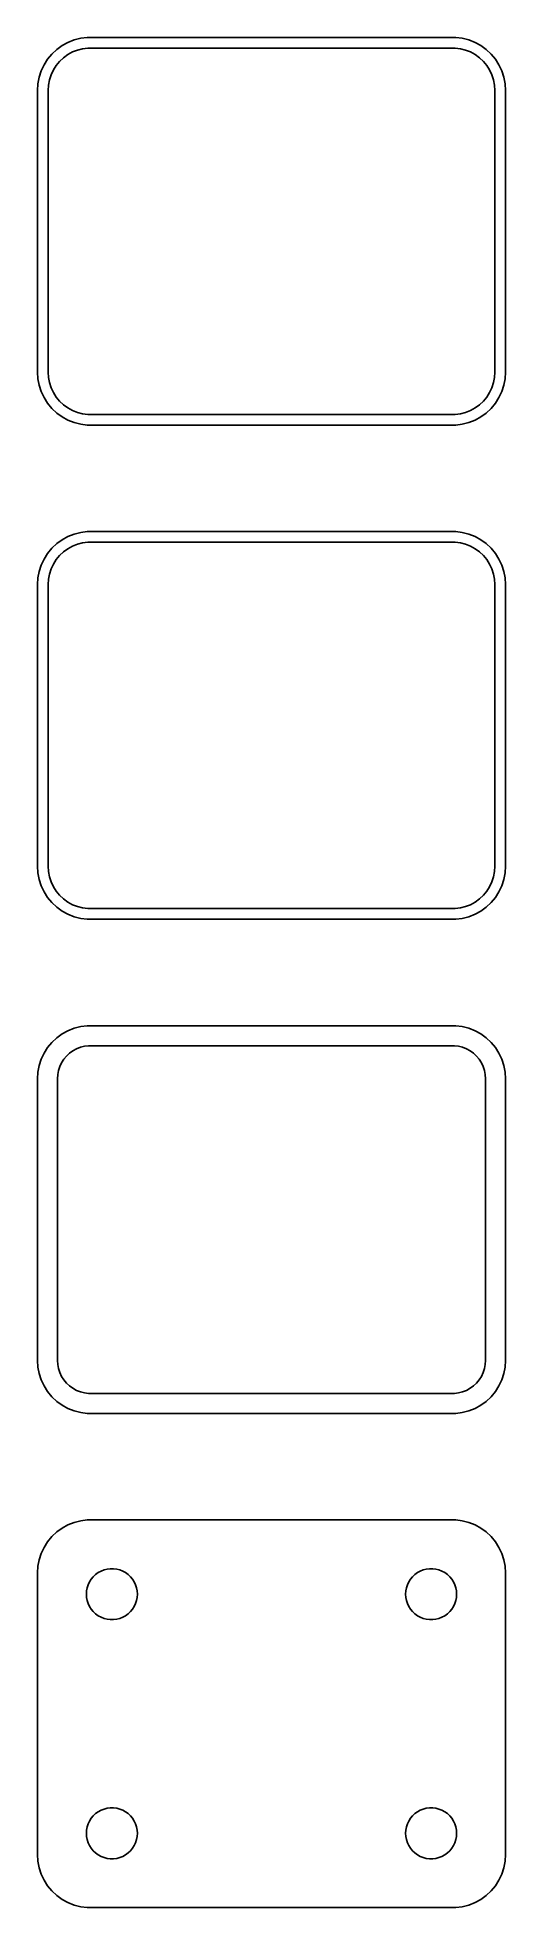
# Model space of a CAD drawing. Header units: metres. Extents: x -22 to 22, y 168 to 344.
import ezdxf

# ---------------------------------------------------------------- set-up
doc = ezdxf.new("R2010")
doc.units = ezdxf.units.M

msp = doc.modelspace()

# ---------------------------------------------------------------- linework, layer by layer
for p, q in [((-19.1289, 343.274), (-19.6791, 342.972)), ((-18.5451, 343.505), (-19.1289, 343.274)), ((-17.9369, 343.661), (-18.5451, 343.505)), ((-17.3139, 343.74), (-17.9369, 343.661)), ((17.3139, 343.74), (-17.3139, 343.74)), ((17.9369, 343.661), (17.3139, 343.74)), ((18.5451, 343.505), (17.9369, 343.661)), ((19.1289, 343.274), (18.5451, 343.505)), ((19.6791, 342.972), (19.1289, 343.274)), ((-21.0451, 341.689), (-21.3815, 341.159)), ((-20.6448, 342.173), (-21.0451, 341.689)), ((-20.1871, 342.603), (-20.6448, 342.173)), ((-20.2361, 341.101), (-19.9159, 341.488)), ((-19.6791, 342.972), (-20.1871, 342.603)), ((-19.9159, 341.488), (-19.5497, 341.832)), ((-19.5497, 341.832), (-19.1433, 342.127)), ((-19.1433, 342.127), (-18.7031, 342.369)), ((-18.7031, 342.369), (-18.2361, 342.554)), ((-18.2361, 342.554), (-17.7495, 342.679)), ((-17.7495, 342.679), (-17.2512, 342.742)), ((-17.2512, 342.742), (17.2512, 342.742)), ((17.2512, 342.742), (17.7495, 342.679)), ((17.7495, 342.679), (18.2361, 342.554)), ((18.2361, 342.554), (18.7031, 342.369)), ((18.7031, 342.369), (19.1433, 342.127)), ((19.1433, 342.127), (19.5497, 341.832)), ((19.5497, 341.832), (19.9159, 341.488)), ((20.1871, 342.603), (19.6791, 342.972)), ((19.9159, 341.488), (20.2361, 341.101)), ((20.6448, 342.173), (20.1871, 342.603)), ((21.0451, 341.689), (20.6448, 342.173)), ((21.3815, 341.159), (21.0451, 341.689)), ((-21.8429, 339.993), (-21.9606, 339.377)), ((-21.6489, 340.591), (-21.8429, 339.993)), ((-21.3815, 341.159), (-21.6489, 340.591)), ((-20.9684, 339.251), (-20.8743, 339.745)), ((-20.8743, 339.745), (-20.7191, 340.222)), ((-20.7191, 340.222), (-20.5052, 340.677)), ((-20.5052, 340.677), (-20.2361, 341.101)), ((20.2361, 341.101), (20.5052, 340.677)), ((20.5052, 340.677), (20.7191, 340.222)), ((20.7191, 340.222), (20.8743, 339.745)), ((20.8743, 339.745), (20.9684, 339.251)), ((21.6489, 340.591), (21.3815, 341.159)), ((21.8429, 339.993), (21.6489, 340.591)), ((21.9606, 339.377), (21.8429, 339.993)), ((-21.9606, 339.377), (-22, 338.75)), ((-22, 338.75), (-22, 312.25)), ((-21, 338.75), (-20.9684, 339.251)), ((-21, 312.25), (-21, 338.75)), ((20.9684, 339.251), (21, 338.75)), ((21, 338.75), (21, 312.25)), ((22, 338.75), (21.9606, 339.377)), ((22, 312.25), (22, 338.75)), ((-22, 312.25), (-21.9606, 311.623)), ((-21.9606, 311.623), (-21.8429, 311.007)), ((-20.9684, 311.749), (-21, 312.25)), ((-20.8743, 311.255), (-20.9684, 311.749)), ((20.9684, 311.749), (20.8743, 311.255)), ((21, 312.25), (20.9684, 311.749)), ((21.8429, 311.007), (21.9606, 311.623)), ((21.9606, 311.623), (22, 312.25)), ((-21.8429, 311.007), (-21.6489, 310.409)), ((-21.6489, 310.409), (-21.3815, 309.841)), ((-21.3815, 309.841), (-21.0451, 309.311)), ((-20.7191, 310.778), (-20.8743, 311.255)), ((-20.5052, 310.323), (-20.7191, 310.778)), ((-20.2361, 309.899), (-20.5052, 310.323)), ((-19.9159, 309.512), (-20.2361, 309.899)), ((20.2361, 309.899), (19.9159, 309.512)), ((20.5052, 310.323), (20.2361, 309.899)), ((20.7191, 310.778), (20.5052, 310.323)), ((20.8743, 311.255), (20.7191, 310.778)), ((21.0451, 309.311), (21.3815, 309.841)), ((21.3815, 309.841), (21.6489, 310.409)), ((21.6489, 310.409), (21.8429, 311.007)), ((-21.0451, 309.311), (-20.6448, 308.827)), ((-20.6448, 308.827), (-20.1871, 308.397)), ((-20.1871, 308.397), (-19.6791, 308.028)), ((-19.5497, 309.168), (-19.9159, 309.512)), ((-19.6791, 308.028), (-19.1289, 307.726)), ((-19.1433, 308.873), (-19.5497, 309.168)), ((-18.7031, 308.631), (-19.1433, 308.873)), ((-18.2361, 308.446), (-18.7031, 308.631)), ((-17.7495, 308.321), (-18.2361, 308.446)), ((-17.2512, 308.258), (-17.7495, 308.321)), ((17.2512, 308.258), (-17.2512, 308.258)), ((17.7495, 308.321), (17.2512, 308.258)), ((18.2361, 308.446), (17.7495, 308.321)), ((18.7031, 308.631), (18.2361, 308.446)), ((19.1433, 308.873), (18.7031, 308.631)), ((19.1289, 307.726), (19.6791, 308.028)), ((19.5497, 309.168), (19.1433, 308.873)), ((19.9159, 309.512), (19.5497, 309.168)), ((19.6791, 308.028), (20.1871, 308.397)), ((20.1871, 308.397), (20.6448, 308.827)), ((20.6448, 308.827), (21.0451, 309.311)), ((-19.1289, 307.726), (-18.5451, 307.495)), ((-18.5451, 307.495), (-17.9369, 307.339)), ((-17.9369, 307.339), (-17.3139, 307.26)), ((-17.3139, 307.26), (17.3139, 307.26)), ((17.3139, 307.26), (17.9369, 307.339)), ((17.9369, 307.339), (18.5451, 307.495)), ((18.5451, 307.495), (19.1289, 307.726)), ((-20.6448, 295.673), (-21.0451, 295.189)), ((-20.1871, 296.103), (-20.6448, 295.673)), ((-19.6791, 296.472), (-20.1871, 296.103)), ((-19.1289, 296.774), (-19.6791, 296.472)), ((-19.1433, 295.627), (-18.7031, 295.869)), ((-18.5451, 297.005), (-19.1289, 296.774)), ((-18.7031, 295.869), (-18.2361, 296.054)), ((-17.9369, 297.161), (-18.5451, 297.005)), ((-18.2361, 296.054), (-17.7495, 296.179)), ((-17.3139, 297.24), (-17.9369, 297.161)), ((-17.7495, 296.179), (-17.2512, 296.242)), ((17.3139, 297.24), (-17.3139, 297.24)), ((-17.2512, 296.242), (17.2512, 296.242)), ((17.2512, 296.242), (17.7495, 296.179)), ((17.9369, 297.161), (17.3139, 297.24)), ((17.7495, 296.179), (18.2361, 296.054)), ((18.5451, 297.005), (17.9369, 297.161)), ((18.2361, 296.054), (18.7031, 295.869)), ((19.1289, 296.774), (18.5451, 297.005)), ((18.7031, 295.869), (19.1433, 295.627)), ((19.6791, 296.472), (19.1289, 296.774)), ((20.1871, 296.103), (19.6791, 296.472)), ((20.6448, 295.673), (20.1871, 296.103)), ((21.0451, 295.189), (20.6448, 295.673)), ((-21.6489, 294.091), (-21.8429, 293.493)), ((-21.3815, 294.659), (-21.6489, 294.091)), ((-21.0451, 295.189), (-21.3815, 294.659)), ((-20.7191, 293.722), (-20.5052, 294.177)), ((-20.5052, 294.177), (-20.2361, 294.601)), ((-20.2361, 294.601), (-19.9159, 294.988)), ((-19.9159, 294.988), (-19.5497, 295.332)), ((-19.5497, 295.332), (-19.1433, 295.627)), ((19.1433, 295.627), (19.5497, 295.332)), ((19.5497, 295.332), (19.9159, 294.988)), ((19.9159, 294.988), (20.2361, 294.601)), ((20.2361, 294.601), (20.5052, 294.177)), ((20.5052, 294.177), (20.7191, 293.722)), ((21.3815, 294.659), (21.0451, 295.189)), ((21.6489, 294.091), (21.3815, 294.659)), ((21.8429, 293.493), (21.6489, 294.091)), ((-21.9606, 292.877), (-22, 292.25)), ((-22, 292.25), (-22, 265.75)), ((-21.8429, 293.493), (-21.9606, 292.877)), ((-21, 292.25), (-20.9684, 292.751)), ((-21, 265.75), (-21, 292.25)), ((-20.9684, 292.751), (-20.8743, 293.245)), ((-20.8743, 293.245), (-20.7191, 293.722)), ((20.7191, 293.722), (20.8743, 293.245)), ((20.8743, 293.245), (20.9684, 292.751)), ((20.9684, 292.751), (21, 292.25)), ((21, 292.25), (21, 265.75)), ((21.9606, 292.877), (21.8429, 293.493)), ((22, 292.25), (21.9606, 292.877)), ((22, 265.75), (22, 292.25)), ((-22, 265.75), (-21.9606, 265.123)), ((-20.9684, 265.249), (-21, 265.75)), ((21, 265.75), (20.9684, 265.249)), ((21.9606, 265.123), (22, 265.75)), ((-21.9606, 265.123), (-21.8429, 264.507)), ((-21.8429, 264.507), (-21.6489, 263.909)), ((-20.8743, 264.755), (-20.9684, 265.249)), ((-20.7191, 264.278), (-20.8743, 264.755)), ((-20.5052, 263.823), (-20.7191, 264.278)), ((20.7191, 264.278), (20.5052, 263.823)), ((20.8743, 264.755), (20.7191, 264.278)), ((20.9684, 265.249), (20.8743, 264.755)), ((21.6489, 263.909), (21.8429, 264.507)), ((21.8429, 264.507), (21.9606, 265.123)), ((-21.6489, 263.909), (-21.3815, 263.341)), ((-21.3815, 263.341), (-21.0451, 262.811)), ((-21.0451, 262.811), (-20.6448, 262.327)), ((-20.6448, 262.327), (-20.1871, 261.897)), ((-20.2361, 263.399), (-20.5052, 263.823)), ((-19.9159, 263.012), (-20.2361, 263.399)), ((-19.5497, 262.668), (-19.9159, 263.012)), ((-19.1433, 262.373), (-19.5497, 262.668)), ((-18.7031, 262.131), (-19.1433, 262.373)), ((19.1433, 262.373), (18.7031, 262.131)), ((19.5497, 262.668), (19.1433, 262.373)), ((19.9159, 263.012), (19.5497, 262.668)), ((20.2361, 263.399), (19.9159, 263.012)), ((20.1871, 261.897), (20.6448, 262.327)), ((20.5052, 263.823), (20.2361, 263.399)), ((20.6448, 262.327), (21.0451, 262.811)), ((21.0451, 262.811), (21.3815, 263.341)), ((21.3815, 263.341), (21.6489, 263.909)), ((-20.1871, 261.897), (-19.6791, 261.528)), ((-19.6791, 261.528), (-19.1289, 261.226)), ((-19.1289, 261.226), (-18.5451, 260.995)), ((-18.2361, 261.946), (-18.7031, 262.131)), ((-18.5451, 260.995), (-17.9369, 260.839)), ((-17.7495, 261.821), (-18.2361, 261.946)), ((-17.9369, 260.839), (-17.3139, 260.76)), ((-17.2512, 261.758), (-17.7495, 261.821)), ((-17.3139, 260.76), (17.3139, 260.76)), ((17.2512, 261.758), (-17.2512, 261.758)), ((17.7495, 261.821), (17.2512, 261.758)), ((17.3139, 260.76), (17.9369, 260.839)), ((18.2361, 261.946), (17.7495, 261.821)), ((17.9369, 260.839), (18.5451, 260.995)), ((18.7031, 262.131), (18.2361, 261.946)), ((18.5451, 260.995), (19.1289, 261.226)), ((19.1289, 261.226), (19.6791, 261.528)), ((19.6791, 261.528), (20.1871, 261.897)), ((-19.6791, 249.972), (-20.1871, 249.603)), ((-19.1289, 250.274), (-19.6791, 249.972)), ((-18.5451, 250.505), (-19.1289, 250.274)), ((-17.9369, 250.661), (-18.5451, 250.505)), ((-17.3139, 250.74), (-17.9369, 250.661)), ((17.3139, 250.74), (-17.3139, 250.74)), ((17.9369, 250.661), (17.3139, 250.74)), ((18.5451, 250.505), (17.9369, 250.661)), ((19.1289, 250.274), (18.5451, 250.505)), ((19.6791, 249.972), (19.1289, 250.274)), ((20.1871, 249.603), (19.6791, 249.972)), ((-21.3815, 248.159), (-21.6489, 247.591)), ((-21.0451, 248.689), (-21.3815, 248.159)), ((-20.6448, 249.173), (-21.0451, 248.689)), ((-20.1871, 249.603), (-20.6448, 249.173)), ((-19.2692, 247.881), (-18.9842, 248.149)), ((-18.9842, 248.149), (-18.668, 248.378)), ((-18.668, 248.378), (-18.3254, 248.567)), ((-18.3254, 248.567), (-17.9619, 248.711)), ((-17.9619, 248.711), (-17.5833, 248.808)), ((-17.5833, 248.808), (-17.1954, 248.857)), ((-17.1954, 248.857), (17.1954, 248.857)), ((17.1954, 248.857), (17.5833, 248.808)), ((17.5833, 248.808), (17.9619, 248.711)), ((17.9619, 248.711), (18.3254, 248.567)), ((18.3254, 248.567), (18.668, 248.378)), ((18.668, 248.378), (18.9842, 248.149)), ((18.9842, 248.149), (19.2692, 247.881)), ((20.6448, 249.173), (20.1871, 249.603)), ((21.0451, 248.689), (20.6448, 249.173)), ((21.3815, 248.159), (21.0451, 248.689)), ((21.6489, 247.591), (21.3815, 248.159)), ((-21.9606, 246.377), (-22, 245.75)), ((-21.8429, 246.993), (-21.9606, 246.377)), ((-21.6489, 247.591), (-21.8429, 246.993)), ((-20.0884, 246.14), (-20.0151, 246.524)), ((-20.0151, 246.524), (-19.8943, 246.896)), ((-19.8943, 246.896), (-19.7279, 247.25)), ((-19.7279, 247.25), (-19.5184, 247.58)), ((-19.5184, 247.58), (-19.2692, 247.881)), ((19.2692, 247.881), (19.5184, 247.58)), ((19.5184, 247.58), (19.7279, 247.25)), ((19.7279, 247.25), (19.8943, 246.896)), ((19.8943, 246.896), (20.0151, 246.524)), ((20.0151, 246.524), (20.0884, 246.14)), ((21.8429, 246.993), (21.6489, 247.591)), ((21.9606, 246.377), (21.8429, 246.993)), ((22, 245.75), (21.9606, 246.377)), ((-22, 245.75), (-22, 219.25)), ((-20.1129, 245.75), (-20.0884, 246.14)), ((-20.1129, 219.25), (-20.1129, 245.75)), ((20.0884, 246.14), (20.1129, 245.75)), ((20.1129, 245.75), (20.1129, 219.25)), ((22, 219.25), (22, 245.75)), ((-22, 219.25), (-21.9606, 218.623)), ((-21.9606, 218.623), (-21.8429, 218.007)), ((-20.0884, 218.86), (-20.1129, 219.25)), ((-20.0151, 218.476), (-20.0884, 218.86)), ((-19.8943, 218.104), (-20.0151, 218.476)), ((20.0151, 218.476), (19.8943, 218.104)), ((20.0884, 218.86), (20.0151, 218.476)), ((20.1129, 219.25), (20.0884, 218.86)), ((21.8429, 218.007), (21.9606, 218.623)), ((21.9606, 218.623), (22, 219.25)), ((-21.8429, 218.007), (-21.6489, 217.409)), ((-21.6489, 217.409), (-21.3815, 216.841)), ((-21.3815, 216.841), (-21.0451, 216.311)), ((-19.7279, 217.75), (-19.8943, 218.104)), ((-19.5184, 217.42), (-19.7279, 217.75)), ((-19.2692, 217.119), (-19.5184, 217.42)), ((-18.9842, 216.851), (-19.2692, 217.119)), ((-18.668, 216.622), (-18.9842, 216.851)), ((-18.3254, 216.433), (-18.668, 216.622)), ((18.668, 216.622), (18.3254, 216.433)), ((18.9842, 216.851), (18.668, 216.622)), ((19.2692, 217.119), (18.9842, 216.851)), ((19.5184, 217.42), (19.2692, 217.119)), ((19.7279, 217.75), (19.5184, 217.42)), ((19.8943, 218.104), (19.7279, 217.75)), ((21.0451, 216.311), (21.3815, 216.841)), ((21.3815, 216.841), (21.6489, 217.409)), ((21.6489, 217.409), (21.8429, 218.007)), ((-21.0451, 216.311), (-20.6448, 215.827)), ((-20.6448, 215.827), (-20.1871, 215.397)), ((-20.1871, 215.397), (-19.6791, 215.028)), ((-19.6791, 215.028), (-19.1289, 214.726)), ((-19.1289, 214.726), (-18.5451, 214.495)), ((-17.9619, 216.289), (-18.3254, 216.433)), ((-17.5833, 216.192), (-17.9619, 216.289)), ((-17.1954, 216.143), (-17.5833, 216.192)), ((17.1954, 216.143), (-17.1954, 216.143)), ((17.5833, 216.192), (17.1954, 216.143)), ((17.9619, 216.289), (17.5833, 216.192)), ((18.3254, 216.433), (17.9619, 216.289)), ((18.5451, 214.495), (19.1289, 214.726)), ((19.1289, 214.726), (19.6791, 215.028)), ((19.6791, 215.028), (20.1871, 215.397)), ((20.1871, 215.397), (20.6448, 215.827)), ((20.6448, 215.827), (21.0451, 216.311)), ((-18.5451, 214.495), (-17.9369, 214.339)), ((-17.9369, 214.339), (-17.3139, 214.26)), ((-17.3139, 214.26), (17.3139, 214.26)), ((17.3139, 214.26), (17.9369, 214.339)), ((17.9369, 214.339), (18.5451, 214.495)), ((-17.9369, 204.161), (-18.5451, 204.005)), ((-17.3139, 204.24), (-17.9369, 204.161)), ((17.3139, 204.24), (-17.3139, 204.24)), ((17.9369, 204.161), (17.3139, 204.24)), ((18.5451, 204.005), (17.9369, 204.161)), ((-20.6448, 202.673), (-21.0451, 202.189)), ((-20.1871, 203.103), (-20.6448, 202.673)), ((-19.6791, 203.472), (-20.1871, 203.103)), ((-19.1289, 203.774), (-19.6791, 203.472)), ((-18.5451, 204.005), (-19.1289, 203.774)), ((19.1289, 203.774), (18.5451, 204.005)), ((19.6791, 203.472), (19.1289, 203.774)), ((20.1871, 203.103), (19.6791, 203.472)), ((20.6448, 202.673), (20.1871, 203.103)), ((21.0451, 202.189), (20.6448, 202.673)), ((-21.6489, 201.091), (-21.8429, 200.493)), ((-21.3815, 201.659), (-21.6489, 201.091)), ((-21.0451, 202.189), (-21.3815, 201.659)), ((21.3815, 201.659), (21.0451, 202.189)), ((21.6489, 201.091), (21.3815, 201.659)), ((21.8429, 200.493), (21.6489, 201.091)), ((-21.9606, 199.877), (-22, 199.25)), ((-22, 199.25), (-22, 172.75)), ((-21.8429, 200.493), (-21.9606, 199.877)), ((-16.9416, 198.661), (-16.7495, 198.893)), ((-16.7495, 198.893), (-16.5298, 199.099)), ((-16.5298, 199.099), (-16.286, 199.276)), ((-16.286, 199.276), (-16.0219, 199.422)), ((-16.0219, 199.422), (-15.7416, 199.533)), ((-15.7416, 199.533), (-15.4497, 199.607)), ((-15.4497, 199.607), (-15.1507, 199.645)), ((-15.1507, 199.645), (-14.8493, 199.645)), ((-14.8493, 199.645), (-14.5503, 199.607)), ((-14.5503, 199.607), (-14.2583, 199.533)), ((-14.2583, 199.533), (-13.9781, 199.422)), ((-13.9781, 199.422), (-13.714, 199.276)), ((-13.714, 199.276), (-13.4702, 199.099)), ((-13.4702, 199.099), (-13.2505, 198.893)), ((-13.2505, 198.893), (-13.0583, 198.661)), ((13.0583, 198.661), (13.2505, 198.893)), ((13.2505, 198.893), (13.4702, 199.099)), ((13.4702, 199.099), (13.714, 199.276)), ((13.714, 199.276), (13.9781, 199.422)), ((13.9781, 199.422), (14.2583, 199.533)), ((14.2583, 199.533), (14.5503, 199.607)), ((14.5503, 199.607), (14.8493, 199.645)), ((14.8493, 199.645), (15.1507, 199.645)), ((15.1507, 199.645), (15.4497, 199.607)), ((15.4497, 199.607), (15.7416, 199.533)), ((15.7416, 199.533), (16.0219, 199.422)), ((16.0219, 199.422), (16.286, 199.276)), ((16.286, 199.276), (16.5298, 199.099)), ((16.5298, 199.099), (16.7495, 198.893)), ((16.7495, 198.893), (16.9416, 198.661)), ((21.9606, 199.877), (21.8429, 200.493)), ((22, 199.25), (21.9606, 199.877)), ((22, 172.75), (22, 199.25)), ((-17.4, 197.25), (-17.3811, 197.551)), ((-17.3811, 196.949), (-17.4, 197.25)), ((-17.3811, 197.551), (-17.3246, 197.847)), ((-17.3246, 197.847), (-17.2315, 198.133)), ((-17.2315, 198.133), (-17.1031, 198.406)), ((-17.1031, 198.406), (-16.9416, 198.661)), ((-13.0583, 198.661), (-12.8969, 198.406)), ((-12.8969, 198.406), (-12.7685, 198.133)), ((-12.7685, 198.133), (-12.6754, 197.847)), ((-12.6754, 197.847), (-12.6189, 197.551)), ((-12.6189, 197.551), (-12.6, 197.25)), ((-12.6, 197.25), (-12.6189, 196.949)), ((12.6, 197.25), (12.6189, 197.551)), ((12.6189, 196.949), (12.6, 197.25)), ((12.6189, 197.551), (12.6754, 197.847)), ((12.6754, 197.847), (12.7685, 198.133)), ((12.7685, 198.133), (12.8969, 198.406)), ((12.8969, 198.406), (13.0583, 198.661)), ((16.9416, 198.661), (17.1031, 198.406)), ((17.1031, 198.406), (17.2315, 198.133)), ((17.2315, 198.133), (17.3246, 197.847)), ((17.3246, 197.847), (17.3811, 197.551)), ((17.3811, 197.551), (17.4, 197.25)), ((17.4, 197.25), (17.3811, 196.949)), ((-17.3246, 196.653), (-17.3811, 196.949)), ((-17.2315, 196.367), (-17.3246, 196.653)), ((-17.1031, 196.094), (-17.2315, 196.367)), ((-16.9416, 195.839), (-17.1031, 196.094)), ((-16.7495, 195.607), (-16.9416, 195.839)), ((-16.5298, 195.401), (-16.7495, 195.607)), ((-16.286, 195.224), (-16.5298, 195.401)), ((-13.4702, 195.401), (-13.714, 195.224)), ((-13.2505, 195.607), (-13.4702, 195.401)), ((-13.0583, 195.839), (-13.2505, 195.607)), ((-12.8969, 196.094), (-13.0583, 195.839)), ((-12.7685, 196.367), (-12.8969, 196.094)), ((-12.6754, 196.653), (-12.7685, 196.367)), ((-12.6189, 196.949), (-12.6754, 196.653)), ((12.6754, 196.653), (12.6189, 196.949)), ((12.7685, 196.367), (12.6754, 196.653)), ((12.8969, 196.094), (12.7685, 196.367)), ((13.0583, 195.839), (12.8969, 196.094)), ((13.2505, 195.607), (13.0583, 195.839)), ((13.4702, 195.401), (13.2505, 195.607)), ((13.714, 195.224), (13.4702, 195.401)), ((16.5298, 195.401), (16.286, 195.224)), ((16.7495, 195.607), (16.5298, 195.401)), ((16.9416, 195.839), (16.7495, 195.607)), ((17.1031, 196.094), (16.9416, 195.839)), ((17.2315, 196.367), (17.1031, 196.094)), ((17.3246, 196.653), (17.2315, 196.367)), ((17.3811, 196.949), (17.3246, 196.653)), ((-16.0219, 195.078), (-16.286, 195.224)), ((-15.7416, 194.967), (-16.0219, 195.078)), ((-15.4497, 194.893), (-15.7416, 194.967)), ((-15.1507, 194.855), (-15.4497, 194.893)), ((-14.8493, 194.855), (-15.1507, 194.855)), ((-14.5503, 194.893), (-14.8493, 194.855)), ((-14.2583, 194.967), (-14.5503, 194.893)), ((-13.9781, 195.078), (-14.2583, 194.967)), ((-13.714, 195.224), (-13.9781, 195.078)), ((13.9781, 195.078), (13.714, 195.224)), ((14.2583, 194.967), (13.9781, 195.078)), ((14.5503, 194.893), (14.2583, 194.967)), ((14.8493, 194.855), (14.5503, 194.893)), ((15.1507, 194.855), (14.8493, 194.855)), ((15.4497, 194.893), (15.1507, 194.855)), ((15.7416, 194.967), (15.4497, 194.893)), ((16.0219, 195.078), (15.7416, 194.967)), ((16.286, 195.224), (16.0219, 195.078)), ((-17.1031, 175.906), (-16.9416, 176.161)), ((-16.9416, 176.161), (-16.7495, 176.393)), ((-16.7495, 176.393), (-16.5298, 176.599)), ((-16.5298, 176.599), (-16.286, 176.776)), ((-16.286, 176.776), (-16.0219, 176.922)), ((-16.0219, 176.922), (-15.7416, 177.033)), ((-15.7416, 177.033), (-15.4497, 177.107)), ((-15.4497, 177.107), (-15.1507, 177.145)), ((-15.1507, 177.145), (-14.8493, 177.145)), ((-14.8493, 177.145), (-14.5503, 177.107)), ((-14.5503, 177.107), (-14.2583, 177.033)), ((-14.2583, 177.033), (-13.9781, 176.922)), ((-13.9781, 176.922), (-13.714, 176.776)), ((-13.714, 176.776), (-13.4702, 176.599)), ((-13.4702, 176.599), (-13.2505, 176.393)), ((-13.2505, 176.393), (-13.0583, 176.161)), ((-13.0583, 176.161), (-12.8969, 175.906)), ((12.8969, 175.906), (13.0583, 176.161)), ((13.0583, 176.161), (13.2505, 176.393)), ((13.2505, 176.393), (13.4702, 176.599)), ((13.4702, 176.599), (13.714, 176.776)), ((13.714, 176.776), (13.9781, 176.922)), ((13.9781, 176.922), (14.2583, 177.033)), ((14.2583, 177.033), (14.5503, 177.107)), ((14.5503, 177.107), (14.8493, 177.145)), ((14.8493, 177.145), (15.1507, 177.145)), ((15.1507, 177.145), (15.4497, 177.107)), ((15.4497, 177.107), (15.7416, 177.033)), ((15.7416, 177.033), (16.0219, 176.922)), ((16.0219, 176.922), (16.286, 176.776)), ((16.286, 176.776), (16.5298, 176.599)), ((16.5298, 176.599), (16.7495, 176.393)), ((16.7495, 176.393), (16.9416, 176.161)), ((16.9416, 176.161), (17.1031, 175.906)), ((-17.4, 174.75), (-17.3811, 175.051)), ((-17.3811, 174.449), (-17.4, 174.75)), ((-17.3811, 175.051), (-17.3246, 175.347)), ((-17.3246, 174.153), (-17.3811, 174.449)), ((-17.3246, 175.347), (-17.2315, 175.633)), ((-17.2315, 175.633), (-17.1031, 175.906)), ((-12.8969, 175.906), (-12.7685, 175.633)), ((-12.7685, 175.633), (-12.6754, 175.347)), ((-12.6754, 175.347), (-12.6189, 175.051)), ((-12.6189, 174.449), (-12.6754, 174.153)), ((-12.6189, 175.051), (-12.6, 174.75)), ((-12.6, 174.75), (-12.6189, 174.449)), ((12.6, 174.75), (12.6189, 175.051)), ((12.6189, 174.449), (12.6, 174.75)), ((12.6189, 175.051), (12.6754, 175.347)), ((12.6754, 174.153), (12.6189, 174.449)), ((12.6754, 175.347), (12.7685, 175.633)), ((12.7685, 175.633), (12.8969, 175.906)), ((17.1031, 175.906), (17.2315, 175.633)), ((17.2315, 175.633), (17.3246, 175.347)), ((17.3246, 175.347), (17.3811, 175.051)), ((17.3811, 174.449), (17.3246, 174.153)), ((17.3811, 175.051), (17.4, 174.75)), ((17.4, 174.75), (17.3811, 174.449)), ((-22, 172.75), (-21.9606, 172.123)), ((-17.2315, 173.867), (-17.3246, 174.153)), ((-17.1031, 173.594), (-17.2315, 173.867)), ((-16.9416, 173.339), (-17.1031, 173.594)), ((-16.7495, 173.107), (-16.9416, 173.339)), ((-16.5298, 172.901), (-16.7495, 173.107)), ((-16.286, 172.724), (-16.5298, 172.901)), ((-16.0219, 172.578), (-16.286, 172.724)), ((-15.7416, 172.467), (-16.0219, 172.578)), ((-15.4497, 172.393), (-15.7416, 172.467)), ((-14.2583, 172.467), (-14.5503, 172.393)), ((-13.9781, 172.578), (-14.2583, 172.467)), ((-13.714, 172.724), (-13.9781, 172.578)), ((-13.4702, 172.901), (-13.714, 172.724)), ((-13.2505, 173.107), (-13.4702, 172.901)), ((-13.0583, 173.339), (-13.2505, 173.107)), ((-12.8969, 173.594), (-13.0583, 173.339)), ((-12.7685, 173.867), (-12.8969, 173.594)), ((-12.6754, 174.153), (-12.7685, 173.867)), ((12.7685, 173.867), (12.6754, 174.153)), ((12.8969, 173.594), (12.7685, 173.867)), ((13.0583, 173.339), (12.8969, 173.594)), ((13.2505, 173.107), (13.0583, 173.339)), ((13.4702, 172.901), (13.2505, 173.107)), ((13.714, 172.724), (13.4702, 172.901)), ((13.9781, 172.578), (13.714, 172.724)), ((14.2583, 172.467), (13.9781, 172.578)), ((14.5503, 172.393), (14.2583, 172.467)), ((15.7416, 172.467), (15.4497, 172.393)), ((16.0219, 172.578), (15.7416, 172.467)), ((16.286, 172.724), (16.0219, 172.578)), ((16.5298, 172.901), (16.286, 172.724)), ((16.7495, 173.107), (16.5298, 172.901)), ((16.9416, 173.339), (16.7495, 173.107)), ((17.1031, 173.594), (16.9416, 173.339)), ((17.2315, 173.867), (17.1031, 173.594)), ((17.3246, 174.153), (17.2315, 173.867)), ((21.9606, 172.123), (22, 172.75)), ((-21.9606, 172.123), (-21.8429, 171.507)), ((-21.8429, 171.507), (-21.6489, 170.909)), ((-21.6489, 170.909), (-21.3815, 170.341)), ((-15.1507, 172.355), (-15.4497, 172.393)), ((-14.8493, 172.355), (-15.1507, 172.355)), ((-14.5503, 172.393), (-14.8493, 172.355)), ((14.8493, 172.355), (14.5503, 172.393)), ((15.1507, 172.355), (14.8493, 172.355)), ((15.4497, 172.393), (15.1507, 172.355)), ((21.3815, 170.341), (21.6489, 170.909)), ((21.6489, 170.909), (21.8429, 171.507)), ((21.8429, 171.507), (21.9606, 172.123)), ((-21.3815, 170.341), (-21.0451, 169.811)), ((-21.0451, 169.811), (-20.6448, 169.327)), ((-20.6448, 169.327), (-20.1871, 168.897)), ((20.1871, 168.897), (20.6448, 169.327)), ((20.6448, 169.327), (21.0451, 169.811)), ((21.0451, 169.811), (21.3815, 170.341)), ((-20.1871, 168.897), (-19.6791, 168.528)), ((-19.6791, 168.528), (-19.1289, 168.226)), ((-19.1289, 168.226), (-18.5451, 167.995)), ((-18.5451, 167.995), (-17.9369, 167.839)), ((-17.9369, 167.839), (-17.3139, 167.76)), ((-17.3139, 167.76), (17.3139, 167.76)), ((17.3139, 167.76), (17.9369, 167.839)), ((17.9369, 167.839), (18.5451, 167.995)), ((18.5451, 167.995), (19.1289, 168.226)), ((19.1289, 168.226), (19.6791, 168.528)), ((19.6791, 168.528), (20.1871, 168.897))]:
    msp.add_line(p, q)

doc.saveas('drawing.dxf')
